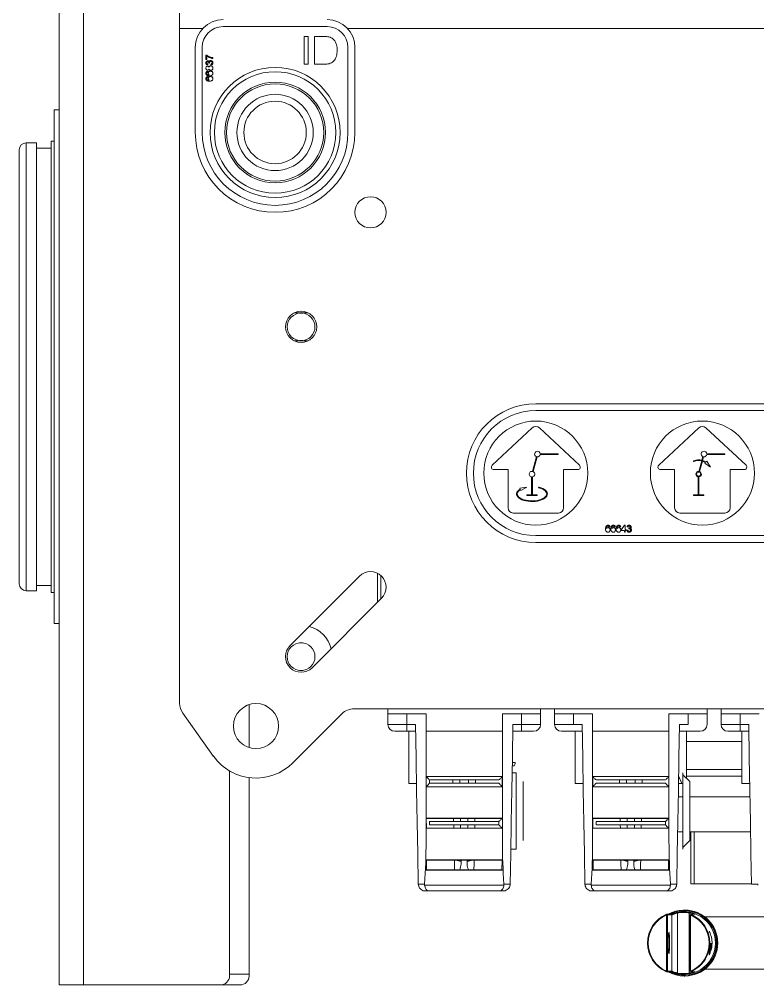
# Model space of a CAD drawing. Header units: millimetres. Extents: x 157 to 416, y 629 to 713.
# Drawn here: x 158.84 to 163.1, y 644.92 to 650.48 of the extents above; entities that cross this region are included whole.
import ezdxf

# ---------------------------------------------------------------- set-up
doc = ezdxf.new("R2010")
doc.units = ezdxf.units.MM

msp = doc.modelspace()

# ---------------------------------------------------------------- linework, layer by layer
at = {"color": 7, "linetype": 'Continuous', "lineweight": 15}
for p, q in [((159.0747, 650.5204), (159.0747, 644.9204)), ((159.2153, 650.5204), (159.2153, 644.9204)), ((159.7688, 650.5229), (159.7688, 650.4289)), ((159.7688, 650.4289), (159.7688, 646.5424)), ((160.6188, 650.4404), (160.0188, 650.4404)), ((160.4863, 650.3835), (160.5089, 650.3835)), ((160.4863, 650.2235), (160.4863, 650.3835)), ((160.5089, 650.3835), (160.5089, 650.2235)), ((160.5458, 650.3835), (160.6005, 650.3835)), ((160.5458, 650.2235), (160.5458, 650.3835)), ((159.8588, 650.3204), (159.8588, 649.8304)), ((159.8988, 650.3204), (159.8988, 649.8304)), ((160.7388, 649.8304), (160.7388, 650.3204)), ((160.7788, 649.8304), (160.7788, 650.3204)), ((159.9206, 650.2756), (159.9248, 650.2756)), ((159.9206, 650.2499), (159.9206, 650.2756)), ((159.9258, 650.2704), (159.9258, 650.2499)), ((159.9601, 650.2612), (159.9601, 650.2561)), ((159.9258, 650.2499), (159.9206, 650.2499)), ((159.9309, 650.2248), (159.9304, 650.2197)), ((159.9411, 650.2289), (159.9365, 650.2294)), ((159.9494, 650.2192), (159.9488, 650.2243)), ((160.5089, 650.2235), (160.4863, 650.2235)), ((160.6031, 650.2235), (160.5458, 650.2235)), ((159.9304, 650.1828), (159.9309, 650.1776)), ((159.9304, 650.152), (159.9309, 650.1469)), ((159.0747, 649.9604), (159.0447, 649.9604)), ((159.0447, 649.9604), (159.0447, 647.0004)), ((158.9447, 649.7704), (158.8847, 649.7704)), ((158.9447, 649.7704), (158.9447, 647.1904)), ((159.0447, 649.7804), (159.0277, 649.7804)), ((159.0277, 649.7804), (159.0277, 647.1804)), ((158.8447, 649.7304), (158.8447, 647.2304)), ((159.0277, 649.7404), (158.9447, 649.7404)), ((160.51, 648.7904), (160.4276, 648.7904)), ((160.4788, 648.7897), (160.4588, 648.7897)), ((160.4276, 648.6304), (160.51, 648.6304)), ((160.4294, 648.6304), (160.4294, 648.6294)), ((160.4588, 648.631), (160.4788, 648.631)), ((166.6214, 648.2677), (161.8214, 648.2677)), ((166.6214, 648.2277), (161.8214, 648.2277)), ((161.8009, 648.1287), (161.57, 647.9137)), ((162.0728, 647.9137), (161.8418, 648.1287)), ((162.7609, 648.1287), (162.53, 647.9137)), ((163.0328, 647.9137), (162.8018, 648.1287)), ((161.9504, 647.9798), (161.8463, 647.9798)), ((161.8463, 647.9758), (161.9504, 647.9758)), ((161.9504, 647.9758), (161.9504, 647.9798)), ((162.9104, 647.9798), (162.8063, 647.9798)), ((162.8063, 647.9758), (162.9104, 647.9758)), ((162.9104, 647.9758), (162.9104, 647.9798)), ((161.8244, 647.963), (161.8016, 647.8777)), ((161.8054, 647.8767), (161.8283, 647.962)), ((162.7776, 647.9377), (162.7616, 647.8777)), ((162.7654, 647.8767), (162.7815, 647.9367)), ((162.7844, 647.963), (162.7787, 647.9416)), ((162.7825, 647.9406), (162.7883, 647.962)), ((162.7992, 647.929), (162.7949, 647.9248)), ((162.7949, 647.9248), (162.8287, 647.9019)), ((162.8064, 647.9361), (162.8021, 647.9319)), ((162.8287, 647.9019), (162.8064, 647.9361)), ((161.5802, 647.8877), (161.6614, 647.8877)), ((161.6614, 647.8877), (161.6614, 647.6679)), ((161.9814, 647.6679), (161.9814, 647.8877)), ((161.9814, 647.8877), (162.0625, 647.8877)), ((162.5402, 647.8877), (162.6214, 647.8877)), ((162.6214, 647.8877), (162.6214, 647.6679)), ((162.9414, 647.8877), (163.0225, 647.8877)), ((162.9414, 647.6679), (162.9414, 647.8877)), ((161.7974, 647.846), (161.7974, 647.7419)), ((161.8014, 647.7419), (161.8014, 647.846)), ((162.7574, 647.846), (162.7574, 647.7419)), ((162.7614, 647.7419), (162.7614, 647.846)), ((161.7694, 647.7873), (161.729, 647.7817)), ((161.729, 647.7817), (161.731, 647.776)), ((161.7322, 647.7724), (161.7342, 647.7667)), ((161.7342, 647.7667), (161.7694, 647.7873)), ((161.7694, 647.7419), (161.7694, 647.7379)), ((161.7974, 647.7419), (161.7694, 647.7419)), ((161.7694, 647.7379), (161.8294, 647.7379)), ((161.8294, 647.7419), (161.8014, 647.7419)), ((161.8294, 647.7379), (161.8294, 647.7419)), ((162.7294, 647.7419), (162.7294, 647.7379)), ((162.7574, 647.7419), (162.7294, 647.7419)), ((162.7294, 647.7379), (162.7894, 647.7379)), ((162.7894, 647.7419), (162.7614, 647.7419)), ((162.7894, 647.7379), (162.7894, 647.7419)), ((161.6914, 647.6379), (161.9514, 647.6379)), ((162.6514, 647.6379), (162.9114, 647.6379)), ((162.2491, 647.5574), (162.2439, 647.5569)), ((162.2798, 647.5574), (162.2747, 647.5569)), ((162.3106, 647.5574), (162.3055, 647.5569)), ((162.3142, 647.5426), (162.3332, 647.5672)), ((162.3142, 647.5374), (162.3142, 647.5426)), ((162.3316, 647.5374), (162.3142, 647.5374)), ((162.3316, 647.5277), (162.3316, 647.5374)), ((162.3332, 647.5672), (162.3368, 647.5672)), ((162.3368, 647.5672), (162.3368, 647.5426)), ((162.3368, 647.5426), (162.3419, 647.5426)), ((162.3419, 647.5374), (162.3368, 647.5374)), ((162.3368, 647.5374), (162.3368, 647.5277)), ((162.3419, 647.5426), (162.3419, 647.5374)), ((162.347, 647.5384), (162.3522, 647.539)), ((162.3527, 647.5569), (162.3475, 647.5574)), ((162.3567, 647.5467), (162.3572, 647.5513)), ((161.8214, 647.5077), (166.6214, 647.5077)), ((162.3368, 647.5277), (162.3316, 647.5277)), ((161.8214, 647.4677), (166.6214, 647.4677)), ((160.4052, 646.874), (160.8052, 647.274)), ((160.9088, 647.1231), (160.9088, 647.291)), ((160.9288, 647.1431), (160.9288, 647.2774)), ((158.9447, 647.2204), (159.0277, 647.2204)), ((158.8847, 647.1904), (158.9447, 647.1904)), ((159.0277, 647.1804), (159.0447, 647.1804)), ((160.9324, 647.1467), (160.5324, 646.7467)), ((159.0447, 647.0004), (159.0747, 647.0004)), ((160.4788, 646.8897), (160.4588, 646.8897)), ((160.4588, 646.731), (160.4788, 646.731)), ((160.1693, 646.2865), (160.1693, 646.5342)), ((159.9646, 646.236), (159.7874, 646.4843)), ((160.4209, 646.1982), (160.7038, 646.4811)), ((160.7745, 646.5104), (168.2831, 646.5104)), ((160.9688, 646.4804), (160.9688, 646.5104)), ((160.9688, 646.4804), (160.9688, 646.4204)), ((161.1888, 646.4804), (160.9688, 646.4804)), ((161.0788, 646.4804), (161.0788, 646.4204)), ((161.1888, 646.4804), (161.1888, 646.3804)), ((161.6288, 646.4804), (161.6288, 646.3804)), ((161.8488, 646.4804), (161.6288, 646.4804)), ((161.7388, 646.4804), (161.7388, 646.4204)), ((161.8488, 646.4804), (161.8488, 646.5104)), ((161.8488, 646.4804), (161.8488, 646.4204)), ((161.9288, 646.4804), (161.9288, 646.5104)), ((161.9288, 646.4804), (161.9288, 646.4204)), ((162.1488, 646.4804), (161.9288, 646.4804)), ((162.0388, 646.4804), (162.0388, 646.4204)), ((162.1488, 646.4804), (162.1488, 646.3804)), ((162.8088, 646.4804), (162.5888, 646.4804)), ((162.5888, 646.4804), (162.5888, 646.3804)), ((162.6988, 646.4804), (162.6988, 646.4204)), ((162.8088, 646.4804), (162.8088, 646.5104)), ((162.8088, 646.4804), (162.8088, 646.4204)), ((162.8888, 646.4804), (162.8888, 646.5104)), ((162.8888, 646.4804), (162.8888, 646.4204)), ((163.1088, 646.4804), (162.8888, 646.4804)), ((162.9988, 646.4804), (162.9988, 646.4204)), ((160.9688, 646.4204), (161.0788, 646.4204)), ((161.0788, 646.4204), (161.1281, 646.4204)), ((161.0788, 646.4204), (161.0788, 646.3804)), ((161.6895, 646.4204), (161.7388, 646.4204)), ((161.7388, 646.3804), (161.7388, 646.4204)), ((161.8488, 646.4204), (161.7388, 646.4204)), ((161.9288, 646.4204), (162.0388, 646.4204)), ((162.0388, 646.4204), (162.0881, 646.4204)), ((162.6495, 646.4204), (162.6988, 646.4204)), ((162.9988, 646.4204), (162.8888, 646.4204)), ((162.9988, 646.4204), (163.0481, 646.4204)), ((162.9988, 646.4204), (162.9988, 646.3804)), ((161.0788, 646.3804), (161.0088, 646.3804)), ((161.1288, 646.3804), (161.0788, 646.3804)), ((161.0888, 646.3804), (161.0888, 646.0804)), ((161.1888, 645.7479), (161.1888, 646.3804)), ((161.6288, 646.3804), (161.1888, 646.3804)), ((161.6288, 646.3804), (161.6288, 645.7479)), ((161.7388, 646.3804), (161.6888, 646.3804)), ((161.8088, 646.3804), (161.7388, 646.3804)), ((162.0388, 646.3804), (161.9688, 646.3804)), ((162.0888, 646.3804), (162.0388, 646.3804)), ((162.0488, 646.3804), (162.0488, 646.0804)), ((162.1488, 645.7479), (162.1488, 646.3804)), ((162.5888, 646.3804), (162.1488, 646.3804)), ((162.5888, 646.3804), (162.5888, 645.7479)), ((162.6988, 646.3804), (162.6488, 646.3804)), ((162.6888, 646.1104), (162.6888, 646.3804)), ((162.7688, 646.3804), (162.6988, 646.3804)), ((162.9988, 646.3804), (162.9288, 646.3804)), ((163.0488, 646.3804), (162.9988, 646.3804)), ((163.0088, 646.3804), (163.0088, 646.0804)), ((163.0088, 646.3219), (162.6888, 646.3219)), ((161.7028, 646.2004), (161.6857, 646.2004)), ((161.7028, 646.1951), (161.7028, 646.2004)), ((160.0562, 644.9804), (160.0562, 646.1521)), ((161.6846, 646.1404), (161.7088, 646.1404)), ((161.6853, 646.1804), (161.6963, 646.1804)), ((161.7088, 645.7004), (161.7088, 646.1404)), ((162.6688, 645.7004), (162.6688, 646.1404)), ((160.1693, 644.9804), (160.1693, 646.113)), ((161.1892, 646.12), (161.6285, 646.12)), ((161.1892, 646.0607), (161.1892, 646.12)), ((161.6085, 646.1), (161.2092, 646.1)), ((161.2092, 646.1), (161.2092, 646.0807)), ((161.344, 646.0807), (161.3437, 646.1)), ((161.4736, 646.0807), (161.4739, 646.1)), ((161.628, 646.1196), (161.6278, 646.0613)), ((161.7488, 646.0904), (161.7488, 645.7504)), ((162.1492, 646.12), (162.5885, 646.12)), ((162.1498, 646.0613), (162.1496, 646.1196)), ((162.5685, 646.1), (162.1692, 646.1)), ((162.304, 646.0807), (162.3037, 646.1)), ((162.4336, 646.0807), (162.4339, 646.1)), ((162.588, 646.1196), (162.5878, 646.0613)), ((162.662, 646.0804), (162.6443, 646.1232)), ((162.7088, 646.0904), (162.6688, 646.1304)), ((163.0088, 646.1219), (162.6888, 646.1219)), ((162.7088, 646.0904), (162.7088, 645.7504)), ((161.134, 646.0804), (161.0888, 646.0804)), ((161.6285, 646.0607), (161.1892, 646.0607)), ((161.2092, 646.0807), (161.6085, 646.0807)), ((162.094, 646.0804), (162.0488, 646.0804)), ((162.5885, 646.0607), (162.1492, 646.0607)), ((162.1692, 646.0807), (162.5685, 646.0807)), ((162.6436, 646.0804), (162.662, 646.0804)), ((162.6688, 646.0804), (162.662, 646.0804)), ((163.054, 646.0804), (163.0088, 646.0804)), ((162.6688, 646.0019), (162.6422, 646.0019)), ((162.9794, 646.0019), (162.7088, 646.0019)), ((163.0554, 646.0019), (162.9794, 646.0019)), ((161.1903, 645.8788), (161.1892, 645.88)), ((161.1892, 645.8207), (161.1892, 645.88)), ((161.1892, 645.88), (161.6285, 645.88)), ((161.1903, 645.8788), (161.6273, 645.8788)), ((161.1905, 645.8221), (161.1903, 645.8788)), ((161.3479, 645.86), (161.3476, 645.8788)), ((161.4697, 645.86), (161.4701, 645.8788)), ((161.6285, 645.88), (161.6285, 645.8207)), ((162.1503, 645.8788), (162.1492, 645.88)), ((162.1492, 645.88), (162.5885, 645.88)), ((162.1503, 645.8788), (162.5873, 645.8788)), ((162.1505, 645.8221), (162.1503, 645.8788)), ((162.3079, 645.86), (162.3076, 645.8788)), ((162.4297, 645.86), (162.4301, 645.8788)), ((162.5885, 645.88), (162.5885, 645.8207)), ((161.1905, 645.8221), (161.1892, 645.8207)), ((161.6271, 645.8221), (161.1905, 645.8221)), ((161.6085, 645.86), (161.2092, 645.86)), ((161.2092, 645.86), (161.2092, 645.8407)), ((161.2092, 645.8407), (161.6085, 645.8407)), ((161.3486, 645.8221), (161.3482, 645.8407)), ((161.4691, 645.8221), (161.4694, 645.8407)), ((161.6085, 645.8407), (161.6085, 645.86)), ((162.5871, 645.8221), (162.1505, 645.8221)), ((162.1692, 645.86), (162.1692, 645.8407)), ((162.5685, 645.86), (162.1692, 645.86)), ((162.1692, 645.8407), (162.5685, 645.8407)), ((162.3086, 645.8221), (162.3082, 645.8407)), ((162.4291, 645.8221), (162.4294, 645.8407)), ((162.5685, 645.8407), (162.5685, 645.86)), ((162.6688, 645.8019), (162.6387, 645.8019)), ((162.9794, 645.8019), (162.7088, 645.8019)), ((162.7144, 645.5019), (162.7144, 645.8019)), ((162.7344, 645.8019), (162.7344, 645.5019)), ((163.0589, 645.8019), (162.9794, 645.8019)), ((161.6769, 645.7004), (161.7088, 645.7004)), ((162.6688, 645.7104), (162.7088, 645.7504)), ((161.1911, 645.6381), (161.1892, 645.64)), ((161.1892, 645.64), (161.6285, 645.64)), ((161.1892, 645.5807), (161.1892, 645.64)), ((161.6266, 645.6381), (161.6285, 645.64)), ((162.1511, 645.6381), (162.1492, 645.64)), ((162.1492, 645.64), (162.5885, 645.64)), ((162.1492, 645.5807), (162.1492, 645.64)), ((162.5866, 645.6381), (162.5885, 645.64)), ((161.1911, 645.6381), (161.6266, 645.6381)), ((161.1912, 645.5828), (161.1911, 645.6381)), ((161.3521, 645.6174), (161.3518, 645.6381)), ((161.3527, 645.5828), (161.3521, 645.6174)), ((161.4649, 645.5828), (161.4655, 645.6174)), ((161.4655, 645.6174), (161.4659, 645.6381)), ((161.6266, 645.6381), (161.6264, 645.5828)), ((162.1511, 645.6381), (162.5866, 645.6381)), ((162.1512, 645.5828), (162.1511, 645.6381)), ((162.3121, 645.6174), (162.3118, 645.6381)), ((162.3127, 645.5828), (162.3121, 645.6174)), ((162.4249, 645.5828), (162.4255, 645.6174)), ((162.4255, 645.6174), (162.4259, 645.6381)), ((162.5866, 645.6381), (162.5864, 645.5828)), ((161.1912, 645.5828), (161.1892, 645.5807)), ((161.6285, 645.5807), (161.1892, 645.5807)), ((161.6264, 645.5828), (161.1912, 645.5828)), ((161.6264, 645.5828), (161.6285, 645.5807)), ((162.1512, 645.5828), (162.1492, 645.5807)), ((162.5885, 645.5807), (162.1492, 645.5807)), ((162.5864, 645.5828), (162.1512, 645.5828)), ((162.5864, 645.5828), (162.5885, 645.5807)), ((161.1442, 645.5004), (161.18, 645.5004)), ((161.1442, 645.4997), (161.1442, 645.5004)), ((161.18, 645.5004), (161.1802, 645.4935)), ((161.1802, 645.4935), (161.6375, 645.4935)), ((161.6375, 645.4935), (161.6376, 645.5004)), ((161.6376, 645.5004), (161.6734, 645.5004)), ((161.6734, 645.5004), (161.6734, 645.4997)), ((162.1042, 645.5004), (162.14, 645.5004)), ((162.1042, 645.4997), (162.1042, 645.5004)), ((162.14, 645.5004), (162.1402, 645.4935)), ((162.1402, 645.4935), (162.5975, 645.4935)), ((162.5975, 645.4935), (162.5976, 645.5004)), ((162.5976, 645.5004), (162.6334, 645.5004)), ((162.6334, 645.5004), (162.6334, 645.4997)), ((162.7344, 645.5019), (162.7144, 645.5019)), ((163.0641, 645.5019), (162.7344, 645.5019)), ((163.0642, 645.5004), (163.1, 645.5004)), ((163.0642, 645.4997), (163.0642, 645.5004)), ((163.0995, 645.4997), (163.0642, 645.4997)), ((163.1, 645.5004), (163.1002, 645.4935)), ((161.2033, 645.4604), (161.1842, 645.4604)), ((161.6143, 645.4604), (161.2033, 645.4604)), ((161.6334, 645.4604), (161.6143, 645.4604)), ((162.1633, 645.4604), (162.1442, 645.4604)), ((162.5743, 645.4604), (162.1633, 645.4604)), ((162.5934, 645.4604), (162.5743, 645.4604)), ((162.5741, 645.3259), (162.5989, 645.3259)), ((162.5754, 644.9984), (162.5754, 645.3223)), ((162.5797, 645.3121), (162.5754, 645.3093)), ((162.6045, 645.3223), (162.5797, 645.3223)), ((162.5797, 645.3223), (162.5797, 644.9984)), ((162.6045, 644.9984), (162.6045, 645.3223)), ((162.6385, 645.3332), (162.6385, 644.9875)), ((162.6763, 645.3404), (162.6717, 645.3404)), ((162.6802, 645.3504), (162.6768, 645.3504)), ((162.7043, 644.9875), (162.7043, 645.3332)), ((162.7094, 645.3223), (162.723, 645.3223)), ((162.7094, 644.9984), (162.7094, 645.3223)), ((162.7132, 645.3223), (162.7132, 644.9984)), ((162.7398, 645.3259), (162.715, 645.3259)), ((162.7343, 645.3115), (162.7343, 645.3163)), ((163.2453, 645.3104), (162.7966, 645.3104)), ((162.5797, 645.2446), (162.5754, 645.2392)), ((162.5797, 645.2224), (162.5754, 645.2224)), ((162.8132, 645.2224), (162.8087, 645.2224)), ((162.5754, 645.0984), (162.5797, 645.0984)), ((162.8087, 645.0984), (162.8132, 645.0984)), ((162.5754, 645.0815), (162.5797, 645.0761)), ((162.5754, 645.0534), (162.5797, 645.0494)), ((160.1693, 644.9804), (160.0562, 644.9804)), ((162.5989, 644.9948), (162.5741, 644.9948)), ((162.5754, 645.0114), (162.5797, 645.0086)), ((162.5797, 644.9984), (162.6045, 644.9984)), ((162.6717, 644.9804), (162.6763, 644.9804)), ((162.723, 644.9984), (162.7094, 644.9984)), ((162.715, 644.9948), (162.7398, 644.9948)), ((162.7343, 645.0044), (162.7343, 645.0092)), ((162.7966, 645.0104), (163.2453, 645.0104)), ((159.0747, 644.9204), (159.2153, 644.9204)), ((159.2153, 644.9204), (160.0138, 644.9204)), ((160.1269, 644.9204), (160.0138, 644.9204)), ((162.6768, 644.9704), (162.6802, 644.9704))]:
    msp.add_line(p, q, dxfattribs=at)
at = {"color": 8, "linetype": 'Continuous', "lineweight": 15}
for p, q in [((159.7688, 650.4289), (159.9013, 650.4289)), ((160.7363, 650.4289), (167.7739, 650.4289)), ((158.8847, 649.7704), (158.8847, 647.1904)), ((162.6888, 646.1598), (162.9794, 646.1598)), ((162.9794, 646.1598), (163.0088, 646.1598)), ((161.3837, 646.0807), (161.3834, 646.1)), ((161.4342, 646.1), (161.4339, 646.0807)), ((162.3437, 646.0807), (162.3434, 646.1)), ((162.3942, 646.1), (162.3939, 646.0807)), ((161.3876, 645.86), (161.3873, 645.8788)), ((161.4304, 645.8788), (161.43, 645.86)), ((162.3476, 645.86), (162.3473, 645.8788)), ((162.3904, 645.8788), (162.39, 645.86)), ((161.3882, 645.8221), (161.3879, 645.8407)), ((161.4297, 645.8407), (161.4294, 645.8221)), ((162.3482, 645.8221), (162.3479, 645.8407)), ((162.3897, 645.8407), (162.3894, 645.8221)), ((161.3916, 645.6325), (161.3915, 645.6381)), ((161.4262, 645.6381), (161.4261, 645.6325)), ((162.3516, 645.6325), (162.3515, 645.6381)), ((162.3862, 645.6381), (162.3861, 645.6325)), ((161.6734, 645.4997), (161.6396, 645.4997)), ((162.1395, 645.4997), (162.1042, 645.4997)), ((162.6334, 645.4997), (162.5996, 645.4997)), ((162.7342, 645.3163), (162.7342, 645.3116)), ((162.7342, 645.0092), (162.7342, 645.0044))]:
    msp.add_line(p, q, dxfattribs=at)
at = {"color": 7, "linetype": 'Continuous', "lineweight": 15, "flags": 128}
for points in [[(161.1442, 645.5004), (161.1411, 645.6764), (161.138, 645.8566), (161.1347, 646.0408), (161.1315, 646.2288), (161.1281, 646.4204)], [(161.6895, 646.4204), (161.6862, 646.2288), (161.6829, 646.0408), (161.6797, 645.8566), (161.6765, 645.6764), (161.6734, 645.5004)], [(162.1042, 645.5004), (162.1011, 645.6764), (162.098, 645.8566), (162.0947, 646.0408), (162.0915, 646.2288), (162.0881, 646.4204)], [(162.6495, 646.4204), (162.6462, 646.2288), (162.6429, 646.0408), (162.6397, 645.8566), (162.6365, 645.6764), (162.6334, 645.5004)], [(163.0642, 645.5004), (163.0611, 645.6764), (163.058, 645.8566), (163.0547, 646.0408), (163.0515, 646.2288), (163.0481, 646.4204)], [(161.1892, 646.12), (161.1894, 646.1198), (161.1903, 646.1189), (161.1917, 646.1174), (161.1937, 646.1155), (161.1962, 646.113), (161.1991, 646.1101), (161.2022, 646.1069), (161.2057, 646.1035), (161.2092, 646.1)], [(161.6085, 646.1), (161.612, 646.1035), (161.6154, 646.1069), (161.6186, 646.1101), (161.6214, 646.113), (161.6239, 646.1155), (161.6259, 646.1174), (161.6273, 646.1189), (161.6282, 646.1198), (161.6285, 646.12)], [(162.1492, 646.12), (162.1494, 646.1198), (162.1503, 646.1189), (162.1517, 646.1174), (162.1537, 646.1155), (162.1562, 646.113), (162.1591, 646.1101), (162.1622, 646.1069), (162.1657, 646.1035), (162.1692, 646.1)], [(162.5685, 646.1), (162.572, 646.1035), (162.5754, 646.1069), (162.5786, 646.1101), (162.5814, 646.113), (162.5839, 646.1155), (162.5859, 646.1174), (162.5873, 646.1189), (162.5882, 646.1198), (162.5885, 646.12)], [(161.1892, 646.0607), (161.1894, 646.061), (161.1903, 646.0618), (161.1917, 646.0633), (161.1937, 646.0653), (161.1962, 646.0677), (161.1991, 646.0706), (161.2022, 646.0738), (161.2057, 646.0772), (161.2092, 646.0807)], [(161.6085, 646.0807), (161.612, 646.0772), (161.6154, 646.0738), (161.6186, 646.0706), (161.6214, 646.0677), (161.6239, 646.0653), (161.6259, 646.0633), (161.6273, 646.0618), (161.6282, 646.061), (161.6285, 646.0607)], [(162.1492, 646.0607), (162.1494, 646.061), (162.1503, 646.0618), (162.1517, 646.0633), (162.1537, 646.0653), (162.1562, 646.0677), (162.1591, 646.0706), (162.1622, 646.0738), (162.1657, 646.0772), (162.1692, 646.0807)], [(162.5685, 646.0807), (162.572, 646.0772), (162.5754, 646.0738), (162.5786, 646.0706), (162.5814, 646.0677), (162.5839, 646.0653), (162.5859, 646.0633), (162.5873, 646.0618), (162.5882, 646.061), (162.5885, 646.0607)], [(161.6085, 645.86), (161.612, 645.8635), (161.6154, 645.8669), (161.6186, 645.8701), (161.6214, 645.873), (161.6239, 645.8755), (161.6259, 645.8774), (161.6273, 645.8789), (161.6282, 645.8798), (161.6285, 645.88)], [(162.5685, 645.86), (162.572, 645.8635), (162.5754, 645.8669), (162.5786, 645.8701), (162.5814, 645.873), (162.5839, 645.8755), (162.5859, 645.8774), (162.5873, 645.8789), (162.5882, 645.8798), (162.5885, 645.88)], [(161.6085, 645.8407), (161.612, 645.8372), (161.6154, 645.8338), (161.6186, 645.8306), (161.6214, 645.8277), (161.6239, 645.8253), (161.6259, 645.8233), (161.6273, 645.8218), (161.6282, 645.821), (161.6285, 645.8207)], [(162.5685, 645.8407), (162.572, 645.8372), (162.5754, 645.8338), (162.5786, 645.8306), (162.5814, 645.8277), (162.5839, 645.8253), (162.5859, 645.8233), (162.5873, 645.8218), (162.5882, 645.821), (162.5885, 645.8207)], [(162.5797, 645.2713), (162.5775, 645.2693), (162.5754, 645.2673)], [(162.7999, 645.2508), (162.7834, 645.2693), (162.7792, 645.2731)], [(162.5845, 645.1604), (162.5847, 645.1816), (162.5854, 645.2002), (162.5865, 645.2141), (162.5878, 645.2214), (162.5892, 645.2214), (162.5905, 645.2141), (162.5915, 645.2002), (162.5922, 645.1816), (162.5925, 645.1604), (162.5922, 645.1392), (162.5915, 645.1205), (162.5905, 645.1067), (162.5892, 645.0993), (162.5878, 645.0993), (162.5865, 645.1067), (162.5854, 645.1205), (162.5847, 645.1392), (162.5845, 645.1604)], [(162.7792, 645.0476), (162.7945, 645.0633), (162.7999, 645.07)]]:
    msp.add_lwpolyline(points, dxfattribs=at)
at = {"color": 8, "linetype": 'Continuous', "lineweight": 15, "flags": 128}
msp.add_lwpolyline([(162.8633, 645.1947), (162.8664, 645.1604), (162.8663, 645.1529)], dxfattribs=at)
at = {"color": 7, "linetype": 'Continuous', "lineweight": 15}
for centre, radius in [((160.3188, 649.8304), 0.375), ((160.3188, 649.8304), 0.35), ((160.3188, 649.8304), 0.29), ((160.3188, 649.8304), 0.28), ((160.3188, 649.8304), 0.22), ((160.3188, 649.8304), 0.18), ((160.8688, 649.3704), 0.09), ((160.4688, 648.7104), 0.09), ((161.8214, 647.8677), 0.3), ((162.7814, 647.8677), 0.3), ((162.7594, 647.8619), 0.012), ((160.4688, 646.8104), 0.08), ((160.2088, 646.4104), 0.13)]:
    msp.add_circle(centre, radius, dxfattribs=at)
for centre, radius, start, end in [((160.0188, 650.3204), 0.16, 90, 180), ((160.6188, 650.3204), 0.16, 0, 90), ((160.0188, 650.3204), 0.12, 90, 180), ((160.6188, 650.3204), 0.12, 0, 90), ((160.3188, 649.8304), 0.46, 180, 0), ((160.3188, 649.8304), 0.42, 180, 0), ((158.8847, 649.7304), 0.04, 90, 180), ((160.4688, 648.7104), 0.08, 90, 270), ((160.4688, 648.7104), 0.08, 270, 90), ((161.8214, 647.8677), 0.4, 90, 270), ((161.8214, 647.8677), 0.36, 90, 270), ((161.8214, 648.1067), 0.03, 47.048, 132.952), ((162.7814, 648.1067), 0.03, 47.048, 132.952), ((161.8304, 647.9778), 0.016, 7.1808, 247.8192), ((161.8304, 647.9778), 0.016, 262.1808, 352.8192), ((162.7904, 647.9778), 0.016, 7.1808, 247.8192), ((162.7904, 647.9778), 0.016, 262.1808, 352.8192), ((162.732, 647.9371), 0.002, 110, 290), ((162.7594, 647.8619), 0.082, 76.3976, 110), ((162.7594, 647.8619), 0.078, 76.4693, 110), ((162.7594, 647.8619), 0.078, 59.3346, 73.5307), ((162.7594, 647.8619), 0.082, 58.5946, 73.6024), ((161.5802, 647.9027), 0.015, 132.952, 270), ((161.7994, 647.8619), 0.016, 82.1808, 262.8192), ((161.7994, 647.8619), 0.016, 277.1808, 67.8192), ((162.0625, 647.9027), 0.015, 270, 47.048), ((162.5402, 647.9027), 0.015, 132.952, 270), ((162.7594, 647.8619), 0.016, 82.1808, 262.8192), ((162.7594, 647.8619), 0.016, 277.1808, 67.8192), ((163.0225, 647.9027), 0.015, 270, 47.048), ((161.8394, 647.7852), 0.00195, 75.8312, 256.113), ((161.6914, 647.6679), 0.03, 180, 270), ((161.9514, 647.6679), 0.03, 270, 0), ((162.6514, 647.6679), 0.03, 180, 270), ((162.9114, 647.6679), 0.03, 270, 0), ((160.8688, 647.2104), 0.09, 315, 135), ((158.8847, 647.2304), 0.04, 180, 270), ((160.4688, 646.8104), 0.18, 14.7912, 75), ((160.4688, 646.8104), 0.09, 135, 315), ((159.8688, 646.5424), 0.1, 180, 215.5239), ((160.7745, 646.4104), 0.1, 90, 135), ((161.0088, 646.4204), 0.04, 180, 270), ((161.8088, 646.4204), 0.04, 270, 0), ((161.9688, 646.4204), 0.04, 180, 270), ((162.7688, 646.4204), 0.04, 270, 0), ((162.9288, 646.4204), 0.04, 180, 270), ((160.2088, 646.4104), 0.3, 215.5239, 315), ((161.3884, 645.698), 0.0656, 246.0078, 272.7859), ((162.3484, 645.698), 0.0656, 246.0083, 272.7862), ((162.3893, 645.698), 0.0656, 267.2141, 293.9922), ((162.645, 645.1604), 0.1801, 113.1771, 246.8229), ((162.6448, 645.1604), 0.1761, 113.1766, 246.8234), ((162.6768, 645.1607), 0.1896, 10.3149, 119.3617), ((162.6766, 645.1607), 0.1856, 359.8936, 117.0927), ((162.6763, 645.1606), 0.1797, 359.9074, 115.8924), ((162.6717, 645.1611), 0.1793, 79.1711, 100.8289), ((162.6714, 645.1611), 0.1753, 79.1706, 100.8294), ((162.6799, 645.1604), 0.19, 270.0963, 89.9037), ((162.6438, 645.1604), 0.1761, 293.177, 66.823), ((162.6441, 645.1604), 0.1801, 293.1765, 66.8235), ((162.6768, 645.16), 0.1896, 240.6314, 357.8665), ((162.6765, 645.1601), 0.1856, 242.9225, 0.0912), ((162.6763, 645.1601), 0.1797, 244.1076, 0.0926), ((160.0032, 644.9729), 0.0536, 281.4212, 8.0498), ((160.1163, 644.9729), 0.0536, 281.4233, 8.0477), ((162.6717, 645.1596), 0.1793, 259.1711, 280.8289), ((162.6714, 645.1596), 0.1753, 259.1706, 280.8294)]:
    msp.add_arc(centre, radius, start, end, dxfattribs=at)
at = {"color": 8, "linetype": 'Continuous', "lineweight": 15}
msp.add_arc((161.4293, 645.698), 0.0656, 267.2134, 293.9921, dxfattribs=at)
at = {"color": 7, "linetype": 'Continuous', "lineweight": 15}
for centre, major_axis, ratio, start_param, end_param in [((161.7994, 647.7479), (0.089, 0), 0.494382, 2.447752, 7.381845), ((161.7994, 647.7479), (-0.085, 0), 0.470588, 5.623518, 10.511834), ((161.6828, 646.1804), (0.0186, 0.0186), 0.388984, 5.083363, 5.912212), ((161.0788, 645.7479), (0, 0.6325), 0.173913, 4.31034, 4.712389), ((161.7388, 645.7479), (0, 0.6325), 0.173913, 1.570796, 1.972845), ((162.0388, 645.7479), (0, 0.6325), 0.173913, 4.31034, 4.712389), ((162.6988, 645.7479), (0, 0.6325), 0.173913, 1.570796, 1.972845)]:
    msp.add_ellipse(centre, major_axis=major_axis, ratio=ratio, start_param=start_param, end_param=end_param, dxfattribs=at)
for points, knots in [([(160.6005, 650.3835), (160.6058, 650.3835), (160.6153, 650.3835), (160.6247, 650.3819), (160.6288, 650.3812)], [0, 0, 0, 0, 0.560194, 1, 1, 1, 1]), ([(160.6288, 650.3812), (160.6335, 650.3799), (160.642, 650.3774), (160.649, 650.3721), (160.6521, 650.3698)], [0, 0, 0, 0, 0.559853, 1, 1, 1, 1]), ([(160.6521, 650.3698), (160.6568, 650.3649), (160.6662, 650.3552), (160.6753, 650.3323), (160.6764, 650.315), (160.6771, 650.3044)], [0, 0, 0, 0, 0.279767, 0.559925, 1, 1, 1, 1]), ([(159.9248, 650.2756), (159.9273, 650.2737), (159.9314, 650.2706), (159.9378, 650.2672), (159.9434, 650.2648), (159.9473, 650.2636), (159.9493, 650.263)], [0, 0, 0, 0, 0.339719, 0.559827, 0.779921, 1, 1, 1, 1]), ([(159.9601, 650.2561), (159.9531, 650.2573), (159.9404, 650.2594), (159.9303, 650.2671), (159.9258, 650.2704)], [0, 0, 0, 0, 0.5593198, 1, 1, 1, 1]), ([(159.9493, 650.263), (159.9513, 650.2625), (159.9548, 650.2616), (159.9585, 650.2613), (159.9601, 650.2612)], [0, 0, 0, 0, 0.559946, 1, 1, 1, 1]), ([(160.6771, 650.3044), (160.6763, 650.2927), (160.6747, 650.2694), (160.6584, 650.2393), (160.6307, 650.2247), (160.6123, 650.2239), (160.6031, 650.2235)], [0, 0, 0, 0, 0.280841, 0.559955, 0.779068, 1, 1, 1, 1]), ([(159.9201, 650.2314), (159.9203, 650.233), (159.9206, 650.2361), (159.9231, 650.24), (159.9266, 650.2423), (159.929, 650.2426), (159.9303, 650.2428)], [0, 0, 0, 0, 0.280163, 0.559858, 0.780007, 1, 1, 1, 1]), ([(159.9304, 650.2197), (159.9288, 650.2201), (159.9257, 650.2209), (159.9223, 650.2239), (159.9204, 650.2276), (159.9202, 650.2301), (159.9201, 650.2314)], [0, 0, 0, 0, 0.280266, 0.559495, 0.779602, 1, 1, 1, 1]), ([(159.9201, 650.2012), (159.9202, 650.2028), (159.9205, 650.206), (159.9231, 650.2098), (159.9266, 650.2121), (159.9291, 650.2124), (159.9303, 650.2125)], [0, 0, 0, 0, 0.2803319, 0.5596688, 0.7797788, 1, 1, 1, 1]), ([(159.9302, 650.1899), (159.9286, 650.1901), (159.9255, 650.1905), (159.9221, 650.1937), (159.9203, 650.1974), (159.9202, 650.1999), (159.9201, 650.2012)], [0, 0, 0, 0, 0.279283, 0.55867, 0.779066, 1, 1, 1, 1]), ([(159.9305, 650.2376), (159.9296, 650.2375), (159.9278, 650.2373), (159.9259, 650.2356), (159.9249, 650.2336), (159.9248, 650.2322), (159.9247, 650.2315)], [0, 0, 0, 0, 0.279397, 0.558937, 0.779233, 1, 1, 1, 1]), ([(159.9247, 650.2315), (159.9248, 650.2306), (159.925, 650.2287), (159.9266, 650.2265), (159.9287, 650.2253), (159.9302, 650.225), (159.9309, 650.2248)], [0, 0, 0, 0, 0.279997, 0.559158, 0.779362, 1, 1, 1, 1]), ([(159.9303, 650.2428), (159.9312, 650.2427), (159.9331, 650.2425), (159.9362, 650.2407), (159.9375, 650.2386), (159.9382, 650.2373)], [0, 0, 0, 0, 0.280514, 0.561051, 1, 1, 1, 1]), ([(159.9303, 650.2125), (159.9313, 650.2124), (159.9333, 650.2122), (159.9364, 650.2103), (159.9375, 650.208), (159.9382, 650.2066)], [0, 0, 0, 0, 0.280595, 0.560851, 1, 1, 1, 1]), ([(159.9366, 650.2301), (159.9365, 650.2311), (159.9363, 650.2332), (159.935, 650.2358), (159.9329, 650.2374), (159.9313, 650.2376), (159.9305, 650.2376)], [0, 0, 0, 0, 0.280655, 0.560906, 0.780043, 1, 1, 1, 1]), ([(159.9365, 650.2294), (159.9365, 650.2295), (159.9366, 650.2298), (159.9366, 650.23), (159.9366, 650.2301)], [0, 0, 0, 0, 0.560277, 1, 1, 1, 1]), ([(159.9382, 650.2373), (159.9386, 650.2385), (159.9394, 650.2409), (159.9421, 650.2434), (159.9451, 650.2446), (159.9471, 650.2447), (159.9481, 650.2448)], [0, 0, 0, 0, 0.279769, 0.559218, 0.779406, 1, 1, 1, 1]), ([(159.9382, 650.2066), (159.9387, 650.2078), (159.9396, 650.2101), (159.9431, 650.2133), (159.9465, 650.2138), (159.9485, 650.214)], [0, 0, 0, 0, 0.281206, 0.561772, 1, 1, 1, 1]), ([(159.948, 650.2397), (159.9469, 650.2396), (159.9447, 650.2393), (159.9422, 650.2373), (159.9408, 650.2348), (159.9407, 650.233), (159.9406, 650.2322)], [0, 0, 0, 0, 0.279663, 0.559115, 0.779441, 1, 1, 1, 1]), ([(159.9406, 650.2322), (159.9407, 650.2315), (159.9407, 650.2304), (159.941, 650.2293), (159.9411, 650.2289)], [0, 0, 0, 0, 0.559723, 1, 1, 1, 1]), ([(159.956, 650.2318), (159.9559, 650.233), (159.9557, 650.2353), (159.9535, 650.238), (159.9508, 650.2395), (159.949, 650.2396), (159.948, 650.2397)], [0, 0, 0, 0, 0.2798757, 0.559007, 0.7793159, 1, 1, 1, 1]), ([(159.9481, 650.2448), (159.95, 650.2446), (159.9538, 650.2441), (159.958, 650.2405), (159.9603, 650.2361), (159.9605, 650.2331), (159.9606, 650.2316)], [0, 0, 0, 0, 0.279423, 0.559056, 0.779385, 1, 1, 1, 1]), ([(159.9606, 650.2012), (159.9605, 650.1993), (159.9602, 650.1956), (159.9569, 650.1913), (159.9527, 650.1888), (159.9498, 650.1885), (159.9483, 650.1884)], [0, 0, 0, 0, 0.280149, 0.559315, 0.779489, 1, 1, 1, 1]), ([(159.9485, 650.214), (159.9503, 650.2138), (159.9541, 650.2134), (159.9581, 650.2099), (159.9604, 650.2056), (159.9605, 650.2027), (159.9606, 650.2012)], [0, 0, 0, 0, 0.279557, 0.559025, 0.779277, 1, 1, 1, 1]), ([(159.9488, 650.2243), (159.9499, 650.2246), (159.9519, 650.2251), (159.9545, 650.2268), (159.9559, 650.2293), (159.956, 650.2309), (159.956, 650.2318)], [0, 0, 0, 0, 0.280838, 0.560107, 0.779667, 1, 1, 1, 1]), ([(159.9606, 650.2316), (159.9605, 650.2299), (159.9602, 650.2264), (159.9572, 650.2223), (159.9534, 650.2198), (159.9507, 650.2194), (159.9494, 650.2192)], [0, 0, 0, 0, 0.279912, 0.559262, 0.779497, 1, 1, 1, 1]), ([(159.9201, 650.1712), (159.9203, 650.1728), (159.9205, 650.176), (159.9231, 650.1798), (159.9267, 650.182), (159.9291, 650.1825), (159.9304, 650.1828)], [0, 0, 0, 0, 0.280057, 0.55917, 0.779362, 1, 1, 1, 1]), ([(159.9247, 650.161), (159.9232, 650.1626), (159.9205, 650.1655), (159.9202, 650.1695), (159.9201, 650.1712)], [0, 0, 0, 0, 0.558401, 1, 1, 1, 1]), ([(159.9201, 650.1404), (159.9203, 650.142), (159.9205, 650.1452), (159.9231, 650.149), (159.9267, 650.1513), (159.9291, 650.1517), (159.9304, 650.152)], [0, 0, 0, 0, 0.280057, 0.55917, 0.779362, 1, 1, 1, 1]), ([(159.9268, 650.1758), (159.9261, 650.175), (159.9249, 650.1735), (159.9248, 650.1717), (159.9247, 650.1709)], [0, 0, 0, 0, 0.559027, 1, 1, 1, 1]), ([(159.9247, 650.1709), (159.9248, 650.17), (159.9249, 650.1685), (159.9256, 650.1671), (159.9259, 650.1665)], [0, 0, 0, 0, 0.559784, 1, 1, 1, 1]), ([(159.9414, 650.1566), (159.9381, 650.1567), (159.9321, 650.1567), (159.9269, 650.1597), (159.9247, 650.161)], [0, 0, 0, 0, 0.56142, 1, 1, 1, 1]), ([(159.9268, 650.145), (159.9261, 650.1442), (159.9249, 650.1428), (159.9248, 650.1409), (159.9247, 650.1401)], [0, 0, 0, 0, 0.559027, 1, 1, 1, 1]), ([(159.9259, 650.1665), (159.9269, 650.1655), (159.9288, 650.1636), (159.9336, 650.1619), (159.9371, 650.1618), (159.9392, 650.1617)], [0, 0, 0, 0, 0.279368, 0.559204, 1, 1, 1, 1]), ([(159.9309, 650.1776), (159.9301, 650.1774), (159.9286, 650.177), (159.9273, 650.1762), (159.9268, 650.1758)], [0, 0, 0, 0, 0.560497, 1, 1, 1, 1]), ([(159.9309, 650.1469), (159.9301, 650.1466), (159.9286, 650.1463), (159.9273, 650.1454), (159.9268, 650.145)], [0, 0, 0, 0, 0.56048, 1, 1, 1, 1]), ([(159.9382, 650.196), (159.9378, 650.1951), (159.937, 650.1932), (159.935, 650.1912), (159.9326, 650.1901), (159.931, 650.19), (159.9302, 650.1899)], [0, 0, 0, 0, 0.280287, 0.559694, 0.779719, 1, 1, 1, 1]), ([(159.934, 650.1714), (159.9342, 650.1733), (159.9347, 650.177), (159.9383, 650.1809), (159.9426, 650.183), (159.9455, 650.1832), (159.947, 650.1833)], [0, 0, 0, 0, 0.27912, 0.558774, 0.779137, 1, 1, 1, 1]), ([(159.9392, 650.1617), (159.9376, 650.1632), (159.9346, 650.1658), (159.9342, 650.1697), (159.934, 650.1714)], [0, 0, 0, 0, 0.558645, 1, 1, 1, 1]), ([(159.934, 650.1407), (159.9342, 650.1425), (159.9347, 650.1462), (159.9383, 650.1501), (159.9426, 650.1522), (159.9455, 650.1524), (159.947, 650.1525)], [0, 0, 0, 0, 0.279121, 0.558776, 0.77914, 1, 1, 1, 1]), ([(159.9483, 650.1884), (159.9471, 650.1885), (159.9445, 650.1887), (159.9413, 650.1905), (159.9391, 650.1931), (159.9385, 650.195), (159.9382, 650.196)], [0, 0, 0, 0, 0.280201, 0.559438, 0.779499, 1, 1, 1, 1]), ([(159.9606, 650.1706), (159.9605, 650.1689), (159.9602, 650.1656), (159.9574, 650.1612), (159.9512, 650.157), (159.9454, 650.1568), (159.9414, 650.1566)], [0, 0, 0, 0, 0.186923, 0.373555, 0.560258, 1, 1, 1, 1]), ([(159.947, 650.1833), (159.9489, 650.1831), (159.9528, 650.1827), (159.9575, 650.1796), (159.9602, 650.1752), (159.9605, 650.1722), (159.9606, 650.1706)], [0, 0, 0, 0, 0.280223, 0.559747, 0.779758, 1, 1, 1, 1]), ([(159.947, 650.1525), (159.9489, 650.1523), (159.9528, 650.1519), (159.9575, 650.1488), (159.9602, 650.1445), (159.9605, 650.1414), (159.9606, 650.1399)], [0, 0, 0, 0, 0.280221, 0.559766, 0.779755, 1, 1, 1, 1]), ([(159.9247, 650.1302), (159.9232, 650.1318), (159.9205, 650.1348), (159.9202, 650.1387), (159.9201, 650.1404)], [0, 0, 0, 0, 0.558419, 1, 1, 1, 1]), ([(159.9247, 650.1401), (159.9248, 650.1392), (159.9249, 650.1377), (159.9256, 650.1363), (159.9259, 650.1357)], [0, 0, 0, 0, 0.559784, 1, 1, 1, 1]), ([(159.9414, 650.1258), (159.9381, 650.1259), (159.9321, 650.126), (159.9269, 650.1289), (159.9247, 650.1302)], [0, 0, 0, 0, 0.5614278, 1, 1, 1, 1]), ([(159.9259, 650.1357), (159.9269, 650.1348), (159.9288, 650.1328), (159.9336, 650.1311), (159.9371, 650.131), (159.9392, 650.131)], [0, 0, 0, 0, 0.279368, 0.559204, 1, 1, 1, 1]), ([(159.9392, 650.131), (159.9376, 650.1324), (159.9346, 650.135), (159.9342, 650.139), (159.934, 650.1407)], [0, 0, 0, 0, 0.558599, 1, 1, 1, 1]), ([(159.9606, 650.1399), (159.9605, 650.1382), (159.9602, 650.1348), (159.9574, 650.1304), (159.9512, 650.1262), (159.9454, 650.126), (159.9414, 650.1258)], [0, 0, 0, 0, 0.186923, 0.373555, 0.560258, 1, 1, 1, 1]), ([(162.2229, 647.5464), (162.223, 647.5498), (162.2231, 647.5557), (162.226, 647.5609), (162.2273, 647.5631)], [0, 0, 0, 0, 0.5613881, 1, 1, 1, 1]), ([(162.2369, 647.5272), (162.2353, 647.5273), (162.2319, 647.5276), (162.2275, 647.5304), (162.2233, 647.5366), (162.2231, 647.5424), (162.2229, 647.5464)], [0, 0, 0, 0, 0.1868979, 0.373533, 0.5602272, 1, 1, 1, 1]), ([(162.2273, 647.5631), (162.2289, 647.5646), (162.2319, 647.5673), (162.2358, 647.5676), (162.2375, 647.5677)], [0, 0, 0, 0, 0.558356, 1, 1, 1, 1]), ([(162.2328, 647.5619), (162.2319, 647.5609), (162.2299, 647.559), (162.2282, 647.5542), (162.2281, 647.5507), (162.2281, 647.5486)], [0, 0, 0, 0, 0.279354, 0.559169, 1, 1, 1, 1]), ([(162.2281, 647.5486), (162.2295, 647.5502), (162.2321, 647.5532), (162.236, 647.5536), (162.2378, 647.5538)], [0, 0, 0, 0, 0.558668, 1, 1, 1, 1]), ([(162.2372, 647.5631), (162.2363, 647.563), (162.2348, 647.5629), (162.2334, 647.5622), (162.2328, 647.5619)], [0, 0, 0, 0, 0.559561, 1, 1, 1, 1]), ([(162.2496, 647.5409), (162.2494, 647.5389), (162.249, 647.535), (162.2459, 647.5303), (162.2415, 647.5276), (162.2385, 647.5273), (162.2369, 647.5272)], [0, 0, 0, 0, 0.280228, 0.559772, 0.779757, 1, 1, 1, 1]), ([(162.2421, 647.561), (162.2413, 647.5617), (162.2399, 647.5629), (162.238, 647.563), (162.2372, 647.5631)], [0, 0, 0, 0, 0.558956, 1, 1, 1, 1]), ([(162.2375, 647.5677), (162.2391, 647.5675), (162.2423, 647.5673), (162.2461, 647.5647), (162.2484, 647.5611), (162.2488, 647.5587), (162.2491, 647.5574)], [0, 0, 0, 0, 0.280027, 0.559189, 0.779352, 1, 1, 1, 1]), ([(162.2378, 647.5538), (162.2396, 647.5536), (162.2433, 647.5531), (162.2472, 647.5495), (162.2493, 647.5452), (162.2495, 647.5423), (162.2496, 647.5409)], [0, 0, 0, 0, 0.27918, 0.558842, 0.779173, 1, 1, 1, 1]), ([(162.2439, 647.5569), (162.2437, 647.5577), (162.2434, 647.5592), (162.2425, 647.5605), (162.2421, 647.561)], [0, 0, 0, 0, 0.560494, 1, 1, 1, 1]), ([(162.2537, 647.5464), (162.2537, 647.5498), (162.2538, 647.5557), (162.2568, 647.5609), (162.2581, 647.5631)], [0, 0, 0, 0, 0.5613881, 1, 1, 1, 1]), ([(162.2677, 647.5272), (162.266, 647.5273), (162.2627, 647.5276), (162.2583, 647.5304), (162.2541, 647.5366), (162.2538, 647.5424), (162.2537, 647.5464)], [0, 0, 0, 0, 0.1868979, 0.373533, 0.5602272, 1, 1, 1, 1]), ([(162.2581, 647.5631), (162.2597, 647.5646), (162.2626, 647.5673), (162.2666, 647.5676), (162.2683, 647.5677)], [0, 0, 0, 0, 0.558356, 1, 1, 1, 1]), ([(162.2636, 647.5619), (162.2626, 647.5609), (162.2607, 647.559), (162.259, 647.5542), (162.2589, 647.5507), (162.2588, 647.5486)], [0, 0, 0, 0, 0.279354, 0.559169, 1, 1, 1, 1]), ([(162.2588, 647.5486), (162.2603, 647.5502), (162.2629, 647.5532), (162.2668, 647.5536), (162.2685, 647.5538)], [0, 0, 0, 0, 0.558611, 1, 1, 1, 1]), ([(162.268, 647.5631), (162.2671, 647.563), (162.2656, 647.5629), (162.2642, 647.5622), (162.2636, 647.5619)], [0, 0, 0, 0, 0.5596752, 1, 1, 1, 1]), ([(162.2804, 647.5409), (162.2802, 647.5389), (162.2798, 647.535), (162.2767, 647.5303), (162.2723, 647.5276), (162.2692, 647.5273), (162.2677, 647.5272)], [0, 0, 0, 0, 0.280228, 0.559772, 0.779757, 1, 1, 1, 1]), ([(162.2729, 647.561), (162.2721, 647.5617), (162.2706, 647.5629), (162.2688, 647.563), (162.268, 647.5631)], [0, 0, 0, 0, 0.559077, 1, 1, 1, 1]), ([(162.2683, 647.5677), (162.2699, 647.5675), (162.2731, 647.5673), (162.2769, 647.5647), (162.2791, 647.5611), (162.2796, 647.5587), (162.2798, 647.5574)], [0, 0, 0, 0, 0.280021, 0.559178, 0.779374, 1, 1, 1, 1]), ([(162.2685, 647.5538), (162.2704, 647.5536), (162.274, 647.5531), (162.278, 647.5495), (162.2801, 647.5452), (162.2803, 647.5423), (162.2804, 647.5409)], [0, 0, 0, 0, 0.2791368, 0.5588157, 0.7791594, 1, 1, 1, 1]), ([(162.2747, 647.5569), (162.2745, 647.5577), (162.2741, 647.5592), (162.2733, 647.5605), (162.2729, 647.561)], [0, 0, 0, 0, 0.560494, 1, 1, 1, 1]), ([(162.2845, 647.5464), (162.2845, 647.5498), (162.2846, 647.5557), (162.2875, 647.5609), (162.2888, 647.5631)], [0, 0, 0, 0, 0.5613881, 1, 1, 1, 1]), ([(162.2985, 647.5272), (162.2968, 647.5273), (162.2934, 647.5276), (162.2891, 647.5304), (162.2848, 647.5366), (162.2846, 647.5424), (162.2845, 647.5464)], [0, 0, 0, 0, 0.1868979, 0.373533, 0.5602272, 1, 1, 1, 1]), ([(162.2888, 647.5631), (162.2905, 647.5646), (162.2934, 647.5673), (162.2973, 647.5676), (162.2991, 647.5677)], [0, 0, 0, 0, 0.558356, 1, 1, 1, 1]), ([(162.2944, 647.5619), (162.2934, 647.5609), (162.2914, 647.559), (162.2898, 647.5542), (162.2897, 647.5507), (162.2896, 647.5486)], [0, 0, 0, 0, 0.279354, 0.559169, 1, 1, 1, 1]), ([(162.2896, 647.5486), (162.2911, 647.5502), (162.2937, 647.5532), (162.2976, 647.5536), (162.2993, 647.5538)], [0, 0, 0, 0, 0.558611, 1, 1, 1, 1]), ([(162.2987, 647.5631), (162.2979, 647.563), (162.2963, 647.5629), (162.295, 647.5622), (162.2944, 647.5619)], [0, 0, 0, 0, 0.5596752, 1, 1, 1, 1]), ([(162.3111, 647.5409), (162.3109, 647.5389), (162.3105, 647.535), (162.3074, 647.5303), (162.3031, 647.5276), (162.3, 647.5273), (162.2985, 647.5272)], [0, 0, 0, 0, 0.280228, 0.559772, 0.779757, 1, 1, 1, 1]), ([(162.3036, 647.561), (162.3028, 647.5617), (162.3014, 647.5629), (162.2995, 647.563), (162.2987, 647.5631)], [0, 0, 0, 0, 0.559077, 1, 1, 1, 1]), ([(162.2991, 647.5677), (162.3007, 647.5675), (162.3039, 647.5673), (162.3077, 647.5647), (162.3099, 647.5611), (162.3104, 647.5587), (162.3106, 647.5574)], [0, 0, 0, 0, 0.280021, 0.559178, 0.779374, 1, 1, 1, 1]), ([(162.2993, 647.5538), (162.3011, 647.5536), (162.3048, 647.5531), (162.3087, 647.5495), (162.3108, 647.5452), (162.311, 647.5423), (162.3111, 647.5409)], [0, 0, 0, 0, 0.2791368, 0.5588157, 0.7791594, 1, 1, 1, 1]), ([(162.3055, 647.5569), (162.3053, 647.5577), (162.3049, 647.5592), (162.304, 647.5605), (162.3036, 647.561)], [0, 0, 0, 0, 0.560494, 1, 1, 1, 1]), ([(162.3595, 647.5272), (162.3577, 647.5273), (162.3542, 647.5276), (162.3502, 647.5306), (162.3477, 647.5344), (162.3473, 647.5371), (162.347, 647.5384)], [0, 0, 0, 0, 0.279929, 0.559277, 0.779483, 1, 1, 1, 1]), ([(162.3475, 647.5574), (162.3479, 647.559), (162.3487, 647.5621), (162.3517, 647.5655), (162.3555, 647.5674), (162.358, 647.5676), (162.3592, 647.5677)], [0, 0, 0, 0, 0.28025, 0.55952, 0.779576, 1, 1, 1, 1]), ([(162.3522, 647.539), (162.3524, 647.5379), (162.3529, 647.5359), (162.3546, 647.5333), (162.3571, 647.532), (162.3588, 647.5318), (162.3597, 647.5318)], [0, 0, 0, 0, 0.280891, 0.560111, 0.779662, 1, 1, 1, 1]), ([(162.3594, 647.5631), (162.3585, 647.563), (162.3566, 647.5628), (162.3544, 647.5612), (162.3531, 647.5591), (162.3528, 647.5576), (162.3527, 647.5569)], [0, 0, 0, 0, 0.280035, 0.55916, 0.779333, 1, 1, 1, 1]), ([(162.36, 647.5472), (162.3594, 647.5472), (162.3583, 647.5471), (162.3572, 647.5468), (162.3567, 647.5467)], [0, 0, 0, 0, 0.559636, 1, 1, 1, 1]), ([(162.3572, 647.5513), (162.3574, 647.5513), (162.3576, 647.5512), (162.3579, 647.5512), (162.358, 647.5512)], [0, 0, 0, 0, 0.560689, 1, 1, 1, 1]), ([(162.358, 647.5512), (162.359, 647.5513), (162.361, 647.5515), (162.3636, 647.5528), (162.3653, 647.5549), (162.3654, 647.5565), (162.3655, 647.5573)], [0, 0, 0, 0, 0.280655, 0.560977, 0.780066, 1, 1, 1, 1]), ([(162.3592, 647.5677), (162.3608, 647.5675), (162.364, 647.5672), (162.3678, 647.5647), (162.3702, 647.5613), (162.3705, 647.5588), (162.3706, 647.5575)], [0, 0, 0, 0, 0.280178, 0.559868, 0.780002, 1, 1, 1, 1]), ([(162.3655, 647.5573), (162.3654, 647.5582), (162.3652, 647.56), (162.3635, 647.5619), (162.3615, 647.5629), (162.3601, 647.563), (162.3594, 647.5631)], [0, 0, 0, 0, 0.279448, 0.558933, 0.779216, 1, 1, 1, 1]), ([(162.3727, 647.5397), (162.3724, 647.5378), (162.372, 647.534), (162.3683, 647.5298), (162.364, 647.5275), (162.361, 647.5273), (162.3595, 647.5272)], [0, 0, 0, 0, 0.279397, 0.559085, 0.779415, 1, 1, 1, 1]), ([(162.3597, 647.5318), (162.3608, 647.5319), (162.3632, 647.5321), (162.3658, 647.5343), (162.3673, 647.537), (162.3675, 647.5388), (162.3675, 647.5398)], [0, 0, 0, 0, 0.2799228, 0.5590039, 0.7793203, 1, 1, 1, 1]), ([(162.3675, 647.5398), (162.3674, 647.5409), (162.3672, 647.5431), (162.3652, 647.5456), (162.3627, 647.547), (162.3609, 647.5471), (162.36, 647.5472)], [0, 0, 0, 0, 0.279744, 0.559191, 0.779443, 1, 1, 1, 1]), ([(162.3706, 647.5575), (162.3705, 647.5566), (162.3703, 647.5547), (162.3686, 647.5516), (162.3665, 647.5503), (162.3652, 647.5496)], [0, 0, 0, 0, 0.280494, 0.561021, 1, 1, 1, 1]), ([(162.3652, 647.5496), (162.3664, 647.5492), (162.3688, 647.5484), (162.3712, 647.5457), (162.3725, 647.5427), (162.3726, 647.5407), (162.3727, 647.5397)], [0, 0, 0, 0, 0.279777, 0.559207, 0.779419, 1, 1, 1, 1]), ([(161.3833, 645.5828), (161.3865, 645.5933), (161.3915, 645.6096), (161.3916, 645.6265), (161.3916, 645.6325)], [0, 0, 0, 0, 0.643597, 1, 1, 1, 1]), ([(161.4639, 645.5828), (161.464, 645.584), (161.4656, 645.5955), (161.4655, 645.6071), (161.4655, 645.6174)], [0, 0, 0, 0, 0.110915, 1, 1, 1, 1]), ([(162.3428, 645.5807), (162.3462, 645.5919), (162.3515, 645.6089), (162.3515, 645.6265), (162.3516, 645.6325)], [0, 0, 0, 0, 0.657918, 1, 1, 1, 1]), ([(162.3861, 645.6325), (162.3857, 645.6157), (162.3854, 645.5976), (162.3941, 645.5819), (162.3947, 645.5807)], [0, 0, 0, 0, 0.9269411, 1, 1, 1, 1]), ([(161.1442, 645.4997), (161.1446, 645.4955), (161.1456, 645.4872), (161.1516, 645.4761), (161.1607, 645.4671), (161.1719, 645.4616), (161.1803, 645.4604), (161.1841, 645.4604), (161.1842, 645.4604)], [0, 0, 0, 0, 0.191969, 0.383569, 0.584909, 0.806282, 0.996728, 1, 1, 1, 1]), ([(161.1802, 645.4935), (161.1809, 645.4894), (161.1823, 645.4813), (161.1872, 645.4714), (161.1934, 645.4638), (161.1991, 645.4607), (161.2025, 645.4604), (161.2033, 645.4604), (161.2033, 645.4604)], [0, 0, 0, 0, 0.209252, 0.417621, 0.648122, 0.911685, 0.996749, 1, 1, 1, 1]), ([(161.6375, 645.4935), (161.6367, 645.4894), (161.6353, 645.4813), (161.6304, 645.4714), (161.6242, 645.4638), (161.6185, 645.4607), (161.6152, 645.4604), (161.6143, 645.4604), (161.6143, 645.4604)], [0, 0, 0, 0, 0.209252, 0.417621, 0.648122, 0.911685, 0.996749, 1, 1, 1, 1]), ([(161.6734, 645.4997), (161.673, 645.4955), (161.6721, 645.4872), (161.666, 645.4761), (161.6569, 645.4671), (161.6457, 645.4616), (161.6374, 645.4604), (161.6335, 645.4604), (161.6334, 645.4604)], [0, 0, 0, 0, 0.191972, 0.383565, 0.584919, 0.80628, 0.996728, 1, 1, 1, 1]), ([(162.1042, 645.4997), (162.1046, 645.4955), (162.1056, 645.4872), (162.1116, 645.4761), (162.1207, 645.4671), (162.1319, 645.4616), (162.1403, 645.4604), (162.1441, 645.4604), (162.1442, 645.4604)], [0, 0, 0, 0, 0.191972, 0.383566, 0.58492, 0.806296, 0.996728, 1, 1, 1, 1]), ([(162.1402, 645.4935), (162.1409, 645.4894), (162.1423, 645.4813), (162.1472, 645.4714), (162.1534, 645.4638), (162.1591, 645.4607), (162.1625, 645.4604), (162.1633, 645.4604), (162.1633, 645.4604)], [0, 0, 0, 0, 0.2092489, 0.4176183, 0.6481211, 0.9116937, 0.9967492, 1, 1, 1, 1]), ([(162.5975, 645.4935), (162.5967, 645.4894), (162.5953, 645.4813), (162.5904, 645.4714), (162.5842, 645.4638), (162.5785, 645.4607), (162.5752, 645.4604), (162.5743, 645.4604), (162.5743, 645.4604)], [0, 0, 0, 0, 0.209252, 0.417621, 0.648122, 0.911685, 0.996749, 1, 1, 1, 1]), ([(162.6334, 645.4997), (162.633, 645.4955), (162.6321, 645.4872), (162.626, 645.4761), (162.6169, 645.4671), (162.6057, 645.4616), (162.5974, 645.4604), (162.5935, 645.4604), (162.5934, 645.4604)], [0, 0, 0, 0, 0.191969, 0.383569, 0.584909, 0.806282, 0.996711, 1, 1, 1, 1]), ([(162.5989, 645.3259), (162.5995, 645.3261), (162.6007, 645.3264), (162.6069, 645.3287), (162.6158, 645.3316), (162.6266, 645.3348), (162.6344, 645.3364), (162.638, 645.3372)], [0, 0, 0, 0, 0.194108, 0.38787, 0.591529, 0.812516, 1, 1, 1, 1]), ([(162.6385, 645.3332), (162.6348, 645.3324), (162.6273, 645.3306), (162.6173, 645.3272), (162.6095, 645.3241), (162.6054, 645.3225), (162.6047, 645.3223), (162.6045, 645.3223)], [0, 0, 0, 0, 0.220817, 0.441328, 0.668028, 0.888255, 1, 1, 1, 1]), ([(162.7271, 645.3259), (162.7257, 645.3266), (162.722, 645.3282), (162.7139, 645.331), (162.7073, 645.3325), (162.7043, 645.3332)], [0, 0, 0, 0, 0.254339, 0.666986, 1, 1, 1, 1]), ([(162.7053, 645.3372), (162.7096, 645.3362), (162.7181, 645.3344), (162.729, 645.3309), (162.7367, 645.3278), (162.7399, 645.3261), (162.7398, 645.326), (162.7398, 645.3259)], [0, 0, 0, 0, 0.225755, 0.451384, 0.679635, 0.897415, 1, 1, 1, 1]), ([(162.8204, 645.222), (162.8199, 645.2244), (162.819, 645.2291), (162.8212, 645.227), (162.8256, 645.2188), (162.831, 645.2047), (162.836, 645.1847), (162.8368, 645.1687), (162.8372, 645.1604)], [0, 0, 0, 0, 0.170623, 0.327204, 0.479085, 0.640734, 0.813913, 1, 1, 1, 1]), ([(162.8372, 645.1604), (162.8369, 645.1529), (162.8363, 645.1381), (162.8317, 645.1182), (162.826, 645.1026), (162.8211, 645.0935), (162.8191, 645.092), (162.82, 645.0975), (162.8228, 645.109), (162.8262, 645.1262), (162.8286, 645.1443), (162.8284, 645.1559), (162.8284, 645.1596)], [0, 0, 0, 0, 0.105569, 0.211011, 0.319695, 0.430157, 0.533466, 0.629805, 0.72878, 0.83589, 0.94665, 1, 1, 1, 1]), ([(162.8231, 645.1108), (162.8242, 645.1134), (162.8271, 645.1202), (162.8314, 645.1367), (162.8329, 645.1516), (162.833, 645.1595), (162.833, 645.1604)], [0, 0, 0, 0, 0.231269, 0.598119, 0.957561, 1, 1, 1, 1]), ([(162.638, 644.9836), (162.6337, 644.9845), (162.625, 644.9863), (162.6133, 644.9898), (162.6044, 644.993), (162.5999, 644.9946), (162.5991, 644.9947), (162.5989, 644.9948)], [0, 0, 0, 0, 0.2257537, 0.4513624, 0.6796229, 0.897444, 1, 1, 1, 1]), ([(162.6045, 644.9984), (162.605, 644.9983), (162.6061, 644.998), (162.6115, 644.9958), (162.6193, 644.9928), (162.6287, 644.9898), (162.6355, 644.9882), (162.6385, 644.9875)], [0, 0, 0, 0, 0.196064, 0.391741, 0.597762, 0.820358, 1, 1, 1, 1]), ([(162.7043, 644.9875), (162.708, 644.9884), (162.7152, 644.9901), (162.7232, 644.993), (162.7262, 644.9943), (162.7271, 644.9948)], [0, 0, 0, 0, 0.407548, 0.814551, 1, 1, 1, 1]), ([(162.7398, 644.9948), (162.7396, 644.9946), (162.7394, 644.9943), (162.7346, 644.9921), (162.7268, 644.9891), (162.7166, 644.9859), (162.7089, 644.9843), (162.7053, 644.9836)], [0, 0, 0, 0, 0.1941326, 0.3878652, 0.5915221, 0.8125068, 1, 1, 1, 1])]:
    msp.add_open_spline(points, degree=3, knots=knots, dxfattribs=at)
at = {"color": 8, "linetype": 'Continuous', "lineweight": 15}
msp.add_open_spline([(161.4261, 645.6325), (161.4256, 645.6157), (161.4252, 645.5983), (161.4334, 645.5832), (161.4336, 645.5828)], degree=3, knots=[0, 0, 0, 0, 0.969181, 1, 1, 1, 1], dxfattribs=at)

doc.saveas('drawing.dxf')
